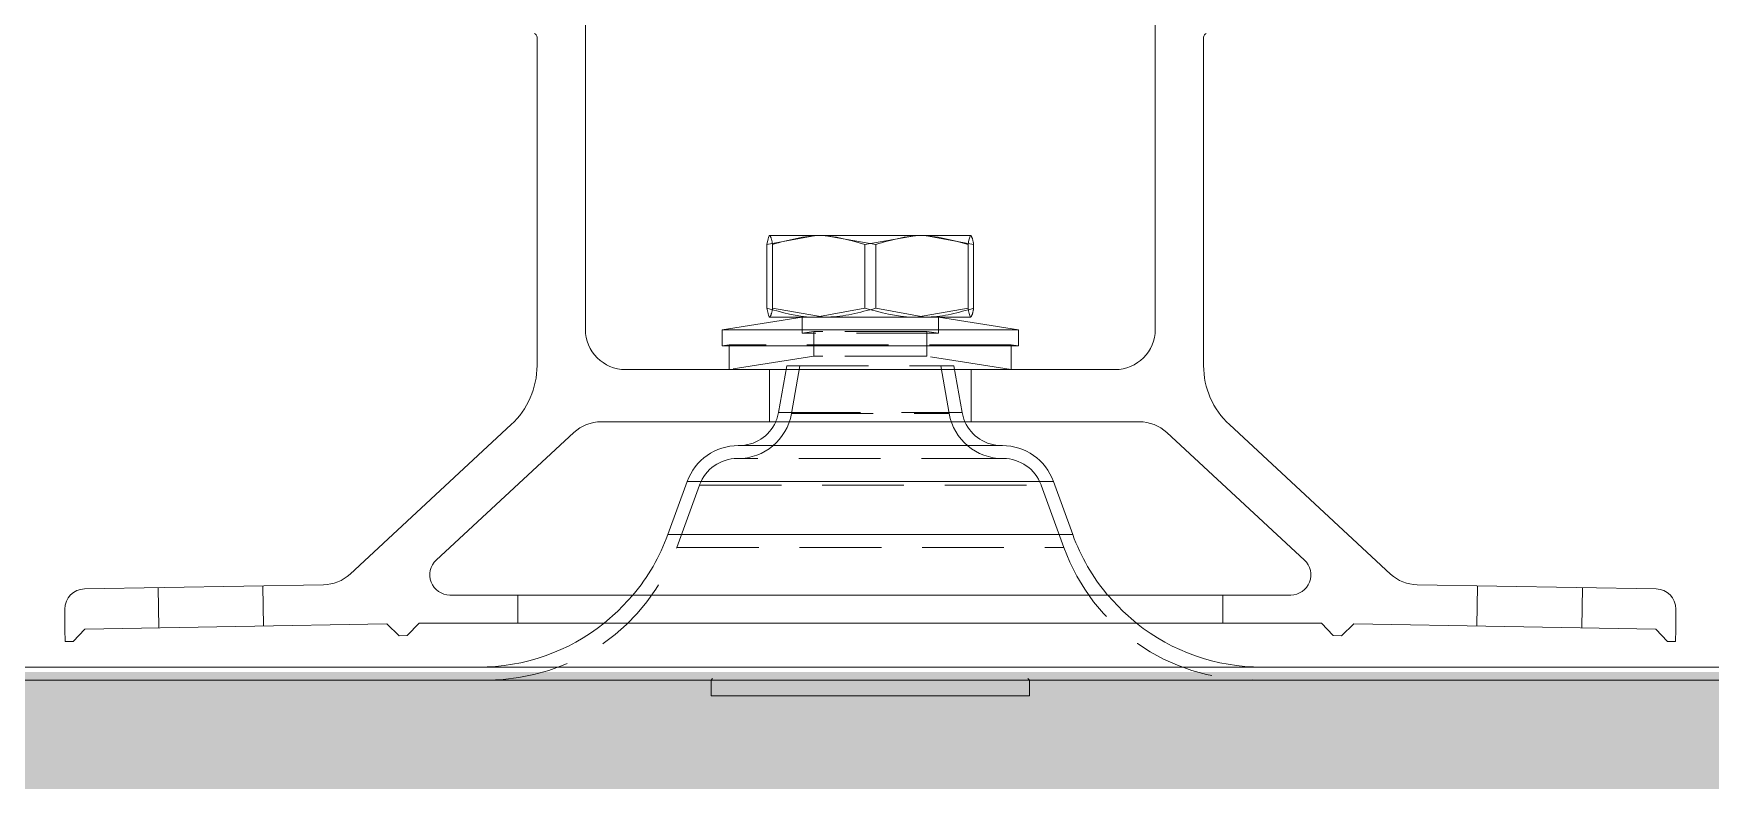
# Model space of a CAD drawing. Header units: millimetres. Extents: x 1522 to 2996, y -37 to 935.
# Drawn here: x 2535.61 to 2561.66, y 728.58 to 740.19 of the extents above; entities that cross this region are included whole.
import ezdxf

# ---------------------------------------------------------------- set-up
doc = ezdxf.new("R2010")
doc.units = ezdxf.units.MM
doc.linetypes.add('HIDDEN', pattern=[1.905, 1.27, -0.635])

# ---------------------------------------------------------------- blocks, each defined once
blk = doc.blocks.new('attachment and clamp x2')
at = {"color": 7, "linetype": 'Continuous', "lineweight": 15}
for p, q in [((1759.916, 184.884), (1759.916, 198.468)), ((1768.769, 198.468), (1768.769, 184.884)), ((1759.165, 189.42), (1759.165, 184.32)), ((1769.52, 184.32), (1769.52, 189.42)), ((1762.736, 186.203), (1763.496, 186.343)), ((1762.778, 186.343), (1762.776, 186.341)), ((1762.78, 186.343), (1763.496, 186.343)), ((1765.058, 186.343), (1763.496, 186.343)), ((1764.255, 186.203), (1765.058, 186.343)), ((1765.905, 186.343), (1765.058, 186.343)), ((1765.905, 186.343), (1765.908, 186.333)), ((1762.736, 186.203), (1762.736, 185.211)), ((1764.255, 186.203), (1764.255, 185.211)), ((1765.861, 186.203), (1765.861, 185.211)), ((1763.285, 185.072), (1762.04, 184.874)), ((1762.776, 185.073), (1762.778, 185.072)), ((1763.496, 185.072), (1762.78, 185.072)), ((1764.255, 185.211), (1763.496, 185.072)), ((1765.058, 185.072), (1763.496, 185.072)), ((1765.861, 185.211), (1765.058, 185.072)), ((1765.905, 185.072), (1765.058, 185.072)), ((1766.645, 184.874), (1765.4, 185.072)), ((1765.908, 185.081), (1765.905, 185.072)), ((1765.907, 185.072), (1765.908, 185.073)), ((1762.04, 184.874), (1762.04, 184.624)), ((1762.406, 184.874), (1762.04, 184.874)), ((1766.645, 184.874), (1762.406, 184.874)), ((1766.645, 184.624), (1766.645, 184.874)), ((1762.406, 184.624), (1762.04, 184.624)), ((1762.152, 184.624), (1762.152, 184.259)), ((1766.645, 184.624), (1762.406, 184.624)), ((1766.532, 184.259), (1766.532, 184.624)), ((1768.143, 184.259), (1760.541, 184.259)), ((1768.524, 183.445), (1760.161, 183.445)), ((1758.764, 183.402), (1756.259, 181.081)), ((1759.736, 183.279), (1757.597, 181.297)), ((1771.088, 181.297), (1768.949, 183.279)), ((1772.426, 181.081), (1769.921, 183.402)), ((1762.291, 183.076), (1766.394, 183.076)), ((1761.497, 182.52), (1761.196, 181.693)), ((1767.489, 181.693), (1767.188, 182.52)), ((1755.845, 180.914), (1752.136, 180.85)), ((1776.549, 180.85), (1772.84, 180.914)), ((1757.81, 180.755), (1770.875, 180.755)), ((1751.828, 180.537), (1751.828, 180.219)), ((1752.141, 180.224), (1756.833, 180.306)), ((1757.024, 180.121), (1756.833, 180.306)), ((1757.334, 180.315), (1757.149, 180.124)), ((1757.334, 180.315), (1757.46, 180.317)), ((1757.46, 180.317), (1771.225, 180.317)), ((1771.225, 180.317), (1771.351, 180.315)), ((1771.351, 180.315), (1771.535, 180.124)), ((1771.661, 180.121), (1771.852, 180.306)), ((1771.852, 180.306), (1776.544, 180.224)), ((1776.856, 180.219), (1776.856, 180.537)), ((1751.832, 180.031), (1751.828, 180.219)), ((1751.957, 180.033), (1751.832, 180.031)), ((1752.141, 180.224), (1751.957, 180.033)), ((1757.149, 180.124), (1757.024, 180.121)), ((1771.535, 180.124), (1771.661, 180.121)), ((1776.544, 180.224), (1776.728, 180.033)), ((1776.728, 180.033), (1776.853, 180.031)), ((1776.853, 180.031), (1776.856, 180.219)), ((1736.968, 179.635), (1791.717, 179.635)), ((1736.186, 179.434), (1792.499, 179.434)), ((1736.968, 179.434), (1791.717, 179.434))]:
    blk.add_line(p, q, dxfattribs=at)
at = {"color": 7, "linetype": 'HIDDEN', "lineweight": 0}
for p, q in [((1764.429, 186.203), (1763.626, 186.343)), ((1765.948, 186.203), (1765.189, 186.343)), ((1762.823, 186.203), (1762.823, 185.211)), ((1764.429, 186.203), (1764.429, 185.211)), ((1765.948, 186.203), (1765.948, 185.211)), ((1762.823, 185.211), (1763.626, 185.072)), ((1763.285, 185.072), (1763.285, 184.821)), ((1764.429, 185.211), (1765.189, 185.072)), ((1765.4, 184.821), (1765.4, 185.072)), ((1763.466, 184.85), (1763.285, 184.821)), ((1763.453, 184.821), (1763.285, 184.821)), ((1765.4, 184.821), (1763.453, 184.821)), ((1763.606, 184.85), (1763.466, 184.85)), ((1763.466, 184.85), (1763.466, 184.467)), ((1765.218, 184.85), (1763.606, 184.85)), ((1765.4, 184.821), (1765.218, 184.85)), ((1765.218, 184.467), (1765.218, 184.85)), ((1762.152, 184.642), (1762.04, 184.624)), ((1762.501, 184.642), (1762.152, 184.642)), ((1762.152, 184.642), (1762.152, 184.624)), ((1763.466, 184.467), (1762.152, 184.259)), ((1766.532, 184.642), (1762.501, 184.642)), ((1763.606, 184.467), (1763.466, 184.467)), ((1765.218, 184.467), (1763.606, 184.467)), ((1766.532, 184.259), (1765.218, 184.467)), ((1766.645, 184.624), (1766.532, 184.642)), ((1766.532, 184.624), (1766.532, 184.642)), ((1762.778, 184.259), (1762.778, 183.445)), ((1763.044, 184.315), (1762.917, 183.593)), ((1763.044, 184.315), (1765.641, 184.315)), ((1763.247, 184.315), (1763.117, 183.574)), ((1765.568, 183.574), (1765.437, 184.315)), ((1765.768, 183.593), (1765.641, 184.315)), ((1765.907, 183.445), (1765.907, 184.259)), ((1762.92, 183.593), (1765.765, 183.593)), ((1763.117, 183.574), (1765.568, 183.574)), ((1766.407, 182.876), (1762.278, 182.876)), ((1761.69, 182.464), (1761.336, 181.493)), ((1761.69, 182.464), (1766.992, 182.464)), ((1764.342, 182.52), (1767.188, 182.52)), ((1767.348, 181.493), (1766.995, 182.464)), ((1767.489, 181.693), (1761.196, 181.693)), ((1761.339, 181.493), (1767.346, 181.493)), ((1753.28, 180.87), (1753.291, 180.244)), ((1754.917, 180.272), (1754.906, 180.898)), ((1773.778, 180.898), (1773.767, 180.272)), ((1775.394, 180.244), (1775.405, 180.87)), ((1758.867, 180.755), (1758.867, 180.317)), ((1769.817, 180.317), (1769.817, 180.755))]:
    blk.add_line(p, q, dxfattribs=at)
at = {"color": 8, "linetype": 'Continuous', "lineweight": 15}
for p, q in [((1767.188, 182.52), (1761.497, 182.52)), ((1761.196, 181.693), (1764.342, 181.693)), ((1764.342, 181.693), (1767.489, 181.693))]:
    blk.add_line(p, q, dxfattribs=at)
at = {"color": 7, "linetype": 'HIDDEN', "lineweight": 0, "flags": 128}
for points in [[(1762.917, 183.593), (1762.889, 183.488), (1762.871, 183.445)], [(1765.813, 183.445), (1765.796, 183.488), (1765.768, 183.593)], [(1760.655, 180.755), (1760.42, 180.503), (1760.206, 180.317)], [(1768.478, 180.317), (1768.265, 180.503), (1768.03, 180.755)]]:
    blk.add_lwpolyline(points, dxfattribs=at)
at = {"color": 7, "linetype": 'Continuous', "lineweight": 15}
for centre, radius, start, end in [((1759.102, 189.42), 0.0626, 0, 70), ((1769.583, 189.42), 0.0626, 110, 180), ((1760.541, 184.884), 0.626, 180, 270), ((1768.143, 184.884), 0.626, 270, 0), ((1757.913, 184.32), 1.251, 312.8168, 0), ((1770.771, 184.32), 1.251, 180, 227.1832), ((1760.161, 182.82), 0.626, 90, 132.8168), ((1762.301, 183.702), 0.626, 270, 335.8143), ((1766.384, 183.702), 0.626, 204.1857, 270), ((1768.524, 182.82), 0.626, 47.1832, 90), ((1762.291, 182.231), 0.845, 90, 160), ((1766.394, 182.231), 0.845, 20, 90), ((1758.256, 182.763), 3.129, 320.0634, 340), ((1770.428, 182.763), 3.129, 200, 219.9366), ((1755.834, 181.54), 0.626, 271, 312.8168), ((1757.81, 181.068), 0.313, 132.8168, 270), ((1770.875, 181.068), 0.313, 270, 47.1832), ((1772.851, 181.54), 0.626, 227.1832, 269), ((1752.141, 180.537), 0.313, 91, 180), ((1776.544, 180.537), 0.313, 0, 89), ((1758.256, 182.763), 3.129, 270, 308.5616), ((1770.428, 182.763), 3.129, 231.4384, 270)]:
    blk.add_arc(centre, radius, start, end, dxfattribs=at)
at = {"color": 7, "linetype": 'HIDDEN', "lineweight": 0}
for centre, radius, start, end in [((1762.285, 183.72), 0.845, 270, 350), ((1766.4, 183.72), 0.845, 190, 270), ((1762.278, 182.25), 0.626, 90, 160), ((1766.407, 182.25), 0.626, 20, 90), ((1758.396, 182.563), 3.129, 270, 340), ((1770.288, 182.563), 3.129, 200, 270)]:
    blk.add_arc(centre, radius, start, end, dxfattribs=at)
at = {"color": 7, "linetype": 'Continuous', "lineweight": 15}
for points, knots in [([(1762.78, 186.343), (1762.777, 186.341), (1762.762, 186.335), (1762.748, 186.261), (1762.736, 186.203)], [0, 0, 0, 0, 0.2218688, 1, 1, 1, 1]), ([(1763.496, 186.343), (1763.514, 186.342), (1763.77, 186.34), (1764.022, 186.269), (1764.255, 186.203)], [0, 0, 0, 0, 0.070214, 1, 1, 1, 1]), ([(1765.058, 186.343), (1765.077, 186.342), (1765.349, 186.34), (1765.614, 186.269), (1765.861, 186.203)], [0, 0, 0, 0, 0.070214, 1, 1, 1, 1]), ([(1765.861, 186.203), (1765.873, 186.261), (1765.887, 186.335), (1765.902, 186.341), (1765.905, 186.343)], [0, 0, 0, 0, 0.778131, 1, 1, 1, 1]), ([(1763.496, 185.072), (1763.478, 185.072), (1763.222, 185.074), (1762.97, 185.145), (1762.736, 185.211)], [0, 0, 0, 0, 0.0702142, 1, 1, 1, 1]), ([(1762.736, 185.211), (1762.748, 185.154), (1762.762, 185.079), (1762.777, 185.073), (1762.78, 185.072)], [0, 0, 0, 0, 0.7781312, 1, 1, 1, 1]), ([(1765.058, 185.072), (1765.039, 185.072), (1764.768, 185.074), (1764.503, 185.145), (1764.255, 185.211)], [0, 0, 0, 0, 0.070214, 1, 1, 1, 1]), ([(1765.905, 185.072), (1765.902, 185.073), (1765.887, 185.079), (1765.873, 185.154), (1765.861, 185.211)], [0, 0, 0, 0, 0.221869, 1, 1, 1, 1])]:
    blk.add_open_spline(points, degree=3, knots=knots, dxfattribs=at)
at = {"color": 7, "linetype": 'HIDDEN', "lineweight": 0}
for points, knots in [([(1762.823, 186.203), (1762.821, 186.219), (1762.806, 186.302), (1762.792, 186.324), (1762.78, 186.343)], [0, 0, 0, 0, 0.198275, 1, 1, 1, 1]), ([(1763.626, 186.343), (1763.607, 186.342), (1763.336, 186.34), (1763.07, 186.269), (1762.823, 186.203)], [0, 0, 0, 0, 0.070214, 1, 1, 1, 1]), ([(1765.189, 186.343), (1765.171, 186.342), (1764.914, 186.34), (1764.663, 186.269), (1764.429, 186.203)], [0, 0, 0, 0, 0.070214, 1, 1, 1, 1]), ([(1765.908, 186.333), (1765.919, 186.317), (1765.932, 186.295), (1765.945, 186.219), (1765.948, 186.203)], [0, 0, 0, 0, 0.7840708, 1, 1, 1, 1]), ([(1762.78, 185.072), (1762.792, 185.09), (1762.806, 185.112), (1762.821, 185.195), (1762.823, 185.211)], [0, 0, 0, 0, 0.801725, 1, 1, 1, 1]), ([(1763.626, 185.072), (1763.645, 185.072), (1763.916, 185.074), (1764.182, 185.145), (1764.429, 185.211)], [0, 0, 0, 0, 0.070214, 1, 1, 1, 1]), ([(1765.189, 185.072), (1765.207, 185.072), (1765.463, 185.074), (1765.715, 185.145), (1765.948, 185.211)], [0, 0, 0, 0, 0.0702138, 1, 1, 1, 1]), ([(1765.948, 185.211), (1765.945, 185.195), (1765.932, 185.119), (1765.919, 185.098), (1765.908, 185.081)], [0, 0, 0, 0, 0.215873, 1, 1, 1, 1])]:
    blk.add_open_spline(points, degree=3, knots=knots, dxfattribs=at)

msp = doc.modelspace()

# ---------------------------------------------------------------- linework, layer by layer
at = {"color": 7, "linetype": 'Continuous', "lineweight": 15}
for p, q in [((2546.16, 730.166), (2546.139, 730.141)), ((2546.139, 730.141), (2546.139, 729.896)), ((2548.61, 730.141), (2546.139, 730.141)), ((2551.082, 730.141), (2548.61, 730.141)), ((2551.082, 730.141), (2551.06, 730.166)), ((2551.082, 729.896), (2551.082, 730.141)), ((2548.61, 729.896), (2546.139, 729.896)), ((2551.082, 729.896), (2548.61, 729.896))]:
    msp.add_line(p, q, dxfattribs=at)
at = {"lineweight": 15, "const_width": 6}
msp.add_lwpolyline([(2516.063, 727.265), (2870.029, 727.265)], dxfattribs=at)

# ---------------------------------------------------------------- block references
msp.add_blockref('attachment and clamp x2', (784.268, 550.707))

doc.saveas('drawing.dxf')
